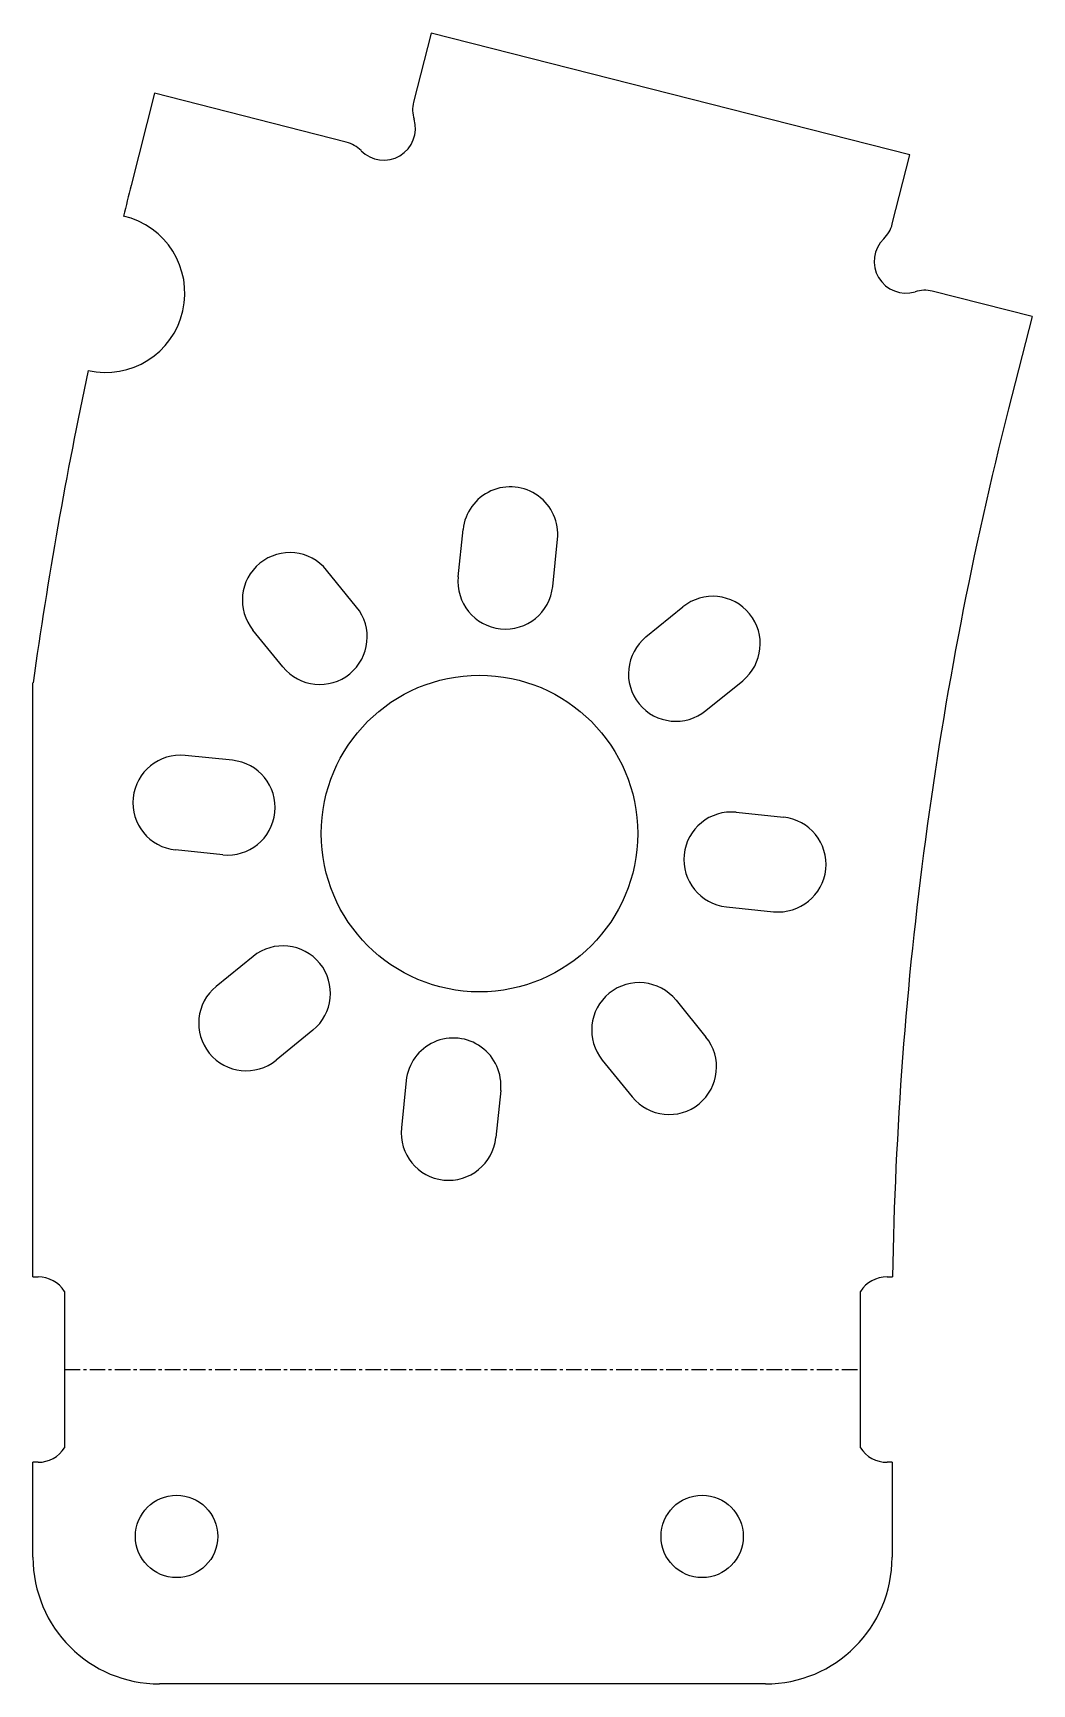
# Model space of a CAD drawing. Extents: x 45.7 to 77.3, y -2.4 to 49.8.
import ezdxf

# ---------------------------------------------------------------- set-up
doc = ezdxf.new("R2010")
doc.units = 0
doc.linetypes.add('CENTER', pattern=[0.787402, 0.492126, -0.098425, 0.098425, -0.098425])
doc.layers.add('SHEETMETAL_BEND_LINES_DOWN', color=7, linetype='CENTER')
doc.layers.add('SHEETMETAL_CUT_LINES', color=7, linetype='CONTINUOUS')

msp = doc.modelspace()

# ---------------------------------------------------------------- linework, layer by layer
at = {"layer": 'SHEETMETAL_BEND_LINES_DOWN'}
msp.add_line((46.724, 7.571), (71.868, 7.571), dxfattribs=at)
at = {"layer": 'SHEETMETAL_CUT_LINES'}
for p, q in [((58.305, 49.781), (57.75, 47.6)), ((73.431, 45.933), (58.305, 49.781)), ((49.566, 47.877), (48.827, 44.969)), ((55.624, 46.336), (49.566, 47.877)), ((72.876, 43.752), (73.431, 45.933)), ((77.291, 40.824), (74.14, 41.625)), ((77.291, 40.824), (76.551, 37.917)), ((59.161, 32.612), (59.315, 34.104)), ((62.145, 32.304), (62.299, 33.796)), ((55.95, 31.654), (55.003, 32.818)), ((65.093, 30.71), (66.257, 31.656)), ((53.622, 29.762), (52.675, 30.926)), ((45.724, 10.5), (45.724, 29.26)), ((66.986, 28.382), (68.15, 29.328)), ((52.028, 26.813), (50.536, 26.967)), ((67.943, 25.171), (69.436, 25.017)), ((51.72, 23.829), (50.228, 23.983)), ((67.635, 22.187), (69.128, 22.033)), ((52.678, 20.618), (51.514, 19.672)), ((66.042, 19.238), (66.988, 18.074)), ((54.57, 18.29), (53.406, 17.344)), ((63.714, 17.346), (64.66, 16.182)), ((57.518, 16.696), (57.364, 15.204)), ((60.502, 16.388), (60.348, 14.896)), ((45.724, 10.5), (45.883, 10.5)), ((72.71, 10.5), (72.885, 10.5)), ((46.724, 10.04), (46.724, 5.103)), ((71.868, 5.103), (71.868, 10.04)), ((45.724, 1.643), (45.724, 4.643)), ((45.883, 4.643), (45.724, 4.643)), ((72.868, 4.643), (72.71, 4.643)), ((72.868, 4.643), (72.868, 1.643)), ((68.868, -2.357), (49.724, -2.357))]:
    msp.add_line(p, q, dxfattribs=at)
for centre, radius in [((59.832, 24.5), 5), ((50.261, 2.303), 1.3), ((66.868, 2.303), 1.3)]:
    msp.add_circle(centre, radius, dxfattribs=at)
for centre, radius, start, end in [((58.72, 47.353), 1, 165.7272, 197.127), ((56.808, 46.764), 1, 224.3275, 17.127), ((55.378, 45.367), 1, 44.3275, 75.7272), ((192.187, 8.5), 147.926, 165.72725, 166.11459), ((48.023, 41.563), 2.5, 257.1193, 77.0466), ((73.305, 42.568), 1, 134.3275, 287.127), ((71.907, 43.998), 1, 314.3275, 345.7272), ((73.894, 40.656), 1, 75.7272, 107.127), ((192.187, 8.5), 147.926, 168.05131, 171.93261), ((192.187, 8.5), 119.319, 165.72725, 179.03957), ((60.807, 33.95), 1.5, 354.1071, 174.1071), ((53.839, 31.872), 1.5, 39.1071, 219.1071), ((60.653, 32.458), 1.5, 174.1071, 354.1071), ((67.203, 30.492), 1.5, 309.1071, 129.1071), ((54.786, 30.708), 1.5, 219.1071, 39.1071), ((66.04, 29.546), 1.5, 129.1071, 309.1071), ((50.382, 25.475), 1.5, 84.1071, 264.1071), ((51.874, 25.321), 1.5, 264.1071, 84.1071), ((67.789, 23.679), 1.5, 84.1071, 264.1071), ((69.282, 23.525), 1.5, 264.1071, 84.1071), ((53.624, 19.454), 1.5, 309.1071, 129.1071), ((52.46, 18.508), 1.5, 129.1071, 309.1071), ((64.878, 18.292), 1.5, 39.1071, 219.1071), ((59.01, 16.542), 1.5, 354.1071, 174.1071), ((65.824, 17.128), 1.5, 219.1071, 39.1071), ((58.856, 15.05), 1.5, 174.1071, 354.1071), ((45.883, 9.5), 1, 32.6836, 90), ((72.71, 9.5), 1, 90, 147.3164), ((45.883, 5.643), 1, 270, 327.3164), ((72.71, 5.643), 1, 212.6836, 270), ((49.724, 1.643), 4, 180, 270), ((68.868, 1.643), 4, 270, 0)]:
    msp.add_arc(centre, radius, start, end, dxfattribs=at)

doc.saveas('drawing.dxf')
